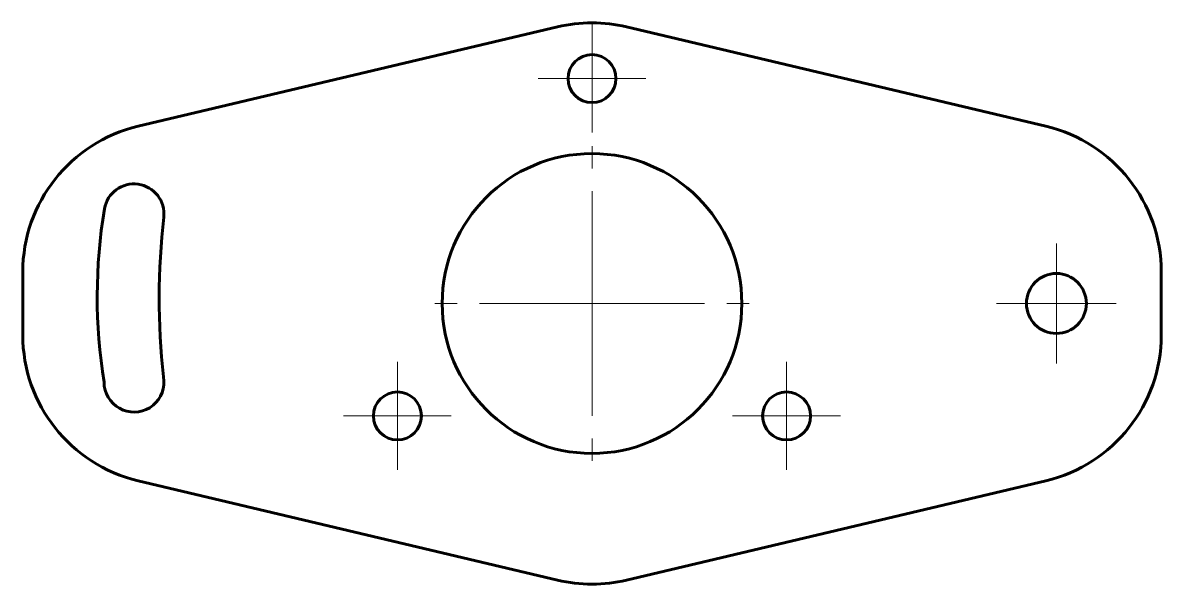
# Model space of a CAD drawing. Header units: millimetres. Extents: x 57.9 to 133.9, y 204.1 to 241.5.
import ezdxf

# ---------------------------------------------------------------- set-up
doc = ezdxf.new("R2010")
doc.units = ezdxf.units.MM
doc.linetypes.add('K5LT32768', pattern=[0])
doc.linetypes.add('K5LT32769', pattern=[12, 7.5, -1.5, 1.5, -1.5])
doc.layers.add('Системный слой', color=7, linetype='Continuous')

# ---------------------------------------------------------------- blocks, each defined once
blk = doc.blocks.new('U0')
at = {"layer": 'Системный слой', "color": 30, "linetype": 'K5LT32769', "lineweight": 18, "true_color": 0xff8000}
for q in [(82.956, 218.893), (79.356, 215.293), (86.556, 215.293), (82.956, 211.693)]:
    blk.add_line((82.956, 215.293), q, dxfattribs=at)
blk = doc.blocks.new('U1')
at = {"layer": 'Системный слой', "color": 30, "linetype": 'K5LT32769', "lineweight": 18, "true_color": 0xff8000}
for q in [(95.947, 234.793), (83.947, 222.793), (107.947, 222.793), (95.947, 210.793)]:
    blk.add_line((95.947, 222.793), q, dxfattribs=at)
blk = doc.blocks.new('U2')
at = {"layer": 'Системный слой', "color": 30, "linetype": 'K5LT32769', "lineweight": 18, "true_color": 0xff8000}
for q in [(95.947, 241.393), (92.347, 237.793), (99.547, 237.793), (95.947, 234.193)]:
    blk.add_line((95.947, 237.793), q, dxfattribs=at)
blk = doc.blocks.new('U3')
at = {"layer": 'Системный слой', "color": 30, "linetype": 'K5LT32769', "lineweight": 18, "true_color": 0xff8000}
for q in [(108.937, 218.893), (105.337, 215.293), (112.537, 215.293), (108.937, 211.693)]:
    blk.add_line((108.937, 215.293), q, dxfattribs=at)
blk = doc.blocks.new('U4')
at = {"layer": 'Системный слой', "color": 30, "linetype": 'K5LT32769', "lineweight": 18, "true_color": 0xff8000}
for q in [(126.947, 226.793), (122.947, 222.793), (130.947, 222.793), (126.947, 218.793)]:
    blk.add_line((126.947, 222.793), q, dxfattribs=at)

msp = doc.modelspace()

# ---------------------------------------------------------------- linework, layer by layer
at = {"layer": 'Системный слой', "color": 143, "linetype": 'K5LT32768', "lineweight": 60, "true_color": 0x33acca}
for p, q in [((65.642, 234.615), (93.642, 241.247)), ((98.251, 241.247), (126.251, 234.615)), ((57.947, 220.701), (57.947, 224.884)), ((133.947, 224.884), (133.947, 220.701)), ((67.34, 217.908), (67.371, 217.633)), ((93.642, 204.338), (65.642, 210.97)), ((126.251, 210.97), (98.251, 204.338))]:
    msp.add_line(p, q, dxfattribs=at)
for centre, radius in [((95.947, 237.793), 1.6), ((95.947, 222.793), 10), ((126.947, 222.793), 2), ((82.956, 215.293), 1.6), ((108.937, 215.293), 1.6)]:
    msp.add_circle(centre, radius, dxfattribs=at)
for centre, radius, start, end in [((95.947, 231.516), 10, 76.67547, 103.32453), ((67.947, 224.884), 10, 103.32453, 180), ((123.947, 224.884), 10, 0, 76.67547), ((65.373, 228.771), 2, 353.52425, 170.5407), ((98.564, 223.241), 35.648, 170.5407, 189.1904), ((115.012, 223.136), 47.958, 173.52425, 186.25868), ((67.947, 220.701), 10, 180, 256.67547), ((123.947, 220.701), 10, 283.32453, 0), ((65.373, 217.547), 2, 180, 2.45363), ((95.947, 214.069), 10, 256.67547, 283.32453)]:
    msp.add_arc(centre, radius, start, end, dxfattribs=at)

# ---------------------------------------------------------------- block references
at = {"layer": 'Системный слой'}
for name in ['U2', 'U1', 'U4', 'U0', 'U3']:
    msp.add_blockref(name, (0, 0), dxfattribs=at)

doc.saveas('drawing.dxf')
